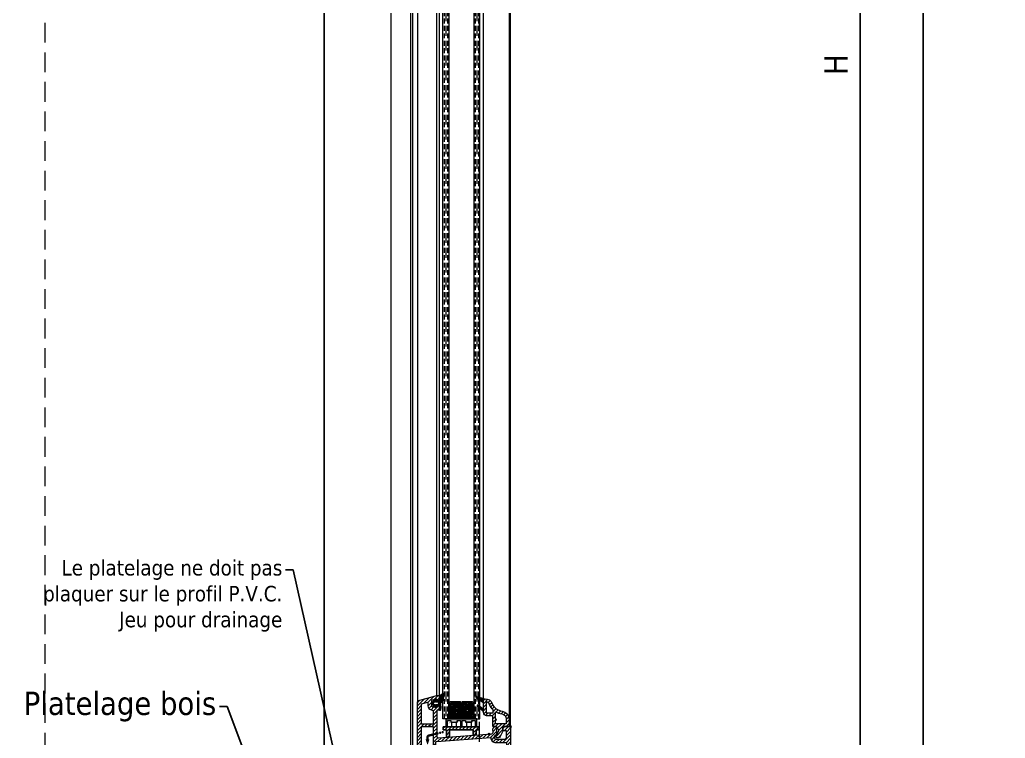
# Model space of a CAD drawing. Header units: millimetres. Extents: x -20000 to 230000, y -17405 to 25402.
# Drawn here: x 104821 to 105456, y -4790 to -4327 of the extents above; entities that cross this region are included whole.
import ezdxf
from ezdxf import colors
from ezdxf.entities.mleader import LeaderData, LeaderLine
from ezdxf.math import Vec2, Vec3

# ---------------------------------------------------------------- set-up
doc = ezdxf.new("R2010")
doc.units = ezdxf.units.MM
doc.header["$PDMODE"] = 35
doc.header["$PDSIZE"] = 0.5
doc.linetypes.add('CACHE', pattern=[9.525, 6.35, -3.175])
doc.layers.get('0').update_dxf_attribs({"lineweight": 13})
doc.layers.get('Defpoints').update_dxf_attribs({"true_color": 0xc2a584})
doc.layers.add('0 - Invisible', color=43, linetype='Continuous', lineweight=0, plot=False)
for name, color, linetype, lineweight in [('1 - Acier', 160, 'Continuous', 13), ('1 - BETON', 251, 'Continuous', 25), ('1 - Cotation', 32, 'Continuous', 13), ('1 - INTERROMPU', 253, 'CACHE', 13), ('1 - Joint', 7, 'Continuous', 13), ('1 - PVC', 7, 'Continuous', 13), ('1 - Silicone', 40, 'Continuous', 13), ('1 - Texte', 7, 'Continuous', 13), ('1 - Vitrage', 252, 'Continuous', 13)]:
    doc.layers.add(name, color=color, linetype=linetype, lineweight=lineweight)
doc.styles.get("Standard").update_dxf_attribs({"font": 'ARIALUNI.TTF'})
doc.styles.add('Texte Poralu', font='tahomabd.ttf')
doc.dimstyles.new('100 - 1000', dxfattribs={"dimtxt": 15, "dimasz": 15, "dimexe": 5, "dimexo": 2.5, "dimgap": 8, "dimtad": 1, "dimdec": 1, "dimtxsty": 'Texte Poralu', "dimcen": 10, "dimazin": 0, "dimtfac": 1, "dimtdec": 1, "dimtmove": 0, "dimatfit": 3, "dimfxl": 1, "dimarcsym": 0})
doc.dimstyles.new('30 - 1000', dxfattribs={"dimtxt": 10, "dimasz": 10, "dimexe": 5, "dimexo": 2.5, "dimgap": 5, "dimtad": 1, "dimdec": 1, "dimtxsty": 'Texte Poralu', "dimcen": 5, "dimazin": 0, "dimtfac": 1, "dimtdec": 1, "dimtmove": 0, "dimatfit": 3, "dimfxl": 1, "dimarcsym": 0})
pattern_1 = [(45, (-2912.3842, -784.6884), (-0.561266, 0.561266), []), (135, (-2912.3842, -784.6884), (-0.561266, -0.561266), [])]

# ---------------------------------------------------------------- blocks, each defined once
blk = doc.blocks.new('*D904')
at = {"layer": '1 - Cotation', "color": 0, "lineweight": -2, "transparency": 16777216}
for p, q in [((105020, -3805.67), (105367.5, -3805.67)), ((105362.5, -3820.67), (105362.5, -4891.27)), ((105415, -4906.27), (105357.5, -4906.27))]:
    blk.add_line(p, q, dxfattribs=at)
at = {"layer": '1 - Cotation', "color": 0, "transparency": 16777216}
for points in [[(105360, -3820.67), (105365, -3820.67), (105362.5, -3805.67)], [(105360, -4891.27), (105365, -4891.27), (105362.5, -4906.27)]]:
    blk.add_solid(points, dxfattribs=at)
at = {"layer": 'Defpoints', "color": 0, "transparency": 16777216}
for p in [(105017.5, -3805.67), (105362.5, -4906.27), (105417.5, -4906.27)]:
    blk.add_point(p, dxfattribs=at)
at = {"layer": '1 - Cotation', "color": 0, "transparency": 16777216, "insert": (105347, -4355.97), "char_height": 15, "attachment_point": 5, "rotation": 90, "style": 'Texte Poralu'}
blk.add_mtext('H', dxfattribs=at)
blk = doc.blocks.new('*D905')
at = {"layer": '1 - Cotation', "color": 0, "lineweight": -2, "transparency": 16777216}
for p, q in [((105415, -3505.67), (105398.17, -3505.67)), ((105403.17, -3520.67), (105403.17, -4891.27)), ((105415, -4906.27), (105398.17, -4906.27))]:
    blk.add_line(p, q, dxfattribs=at)
at = {"layer": '1 - Cotation', "color": 0, "transparency": 16777216}
for points in [[(105400.67, -3520.67), (105405.67, -3520.67), (105403.17, -3505.67)], [(105400.67, -4891.27), (105405.67, -4891.27), (105403.17, -4906.27)]]:
    blk.add_solid(points, dxfattribs=at)
at = {"layer": 'Defpoints', "color": 0, "transparency": 16777216}
for p in [(105417.5, -3505.67), (105403.17, -4906.27), (105417.5, -4906.27)]:
    blk.add_point(p, dxfattribs=at)
at = {"layer": '1 - Cotation', "color": 0, "transparency": 16777216, "insert": (105387.4, -4205.97), "char_height": 15, "attachment_point": 5, "rotation": 90, "style": 'Texte Poralu'}
blk.add_mtext('HSP', dxfattribs=at)
blk = doc.blocks.new('*U291')
at = {"layer": '1 - Acier'}
h = blk.add_hatch(dxfattribs=at)
h.set_pattern_fill('ANSI31', color=256, scale=0.5, style=0)
h.set_pattern_definition([(45, (-53.198, 0), (-1.12253, 1.12253), [])])
h.paths.add_polyline_path([(-1.19, 10.35, -0.414214), (-0.71, 9.87), (-0.71, 9.39), (0, 9.39), (0, 10.11, 0.414214), (-0.95, 11.06), (-6.75, 11.06, 0.414214), (-7.7, 10.11), (-7.7, 2.51, 0.414214), (-6.75, 1.56), (6.75, 1.56, 0.414214), (7.7, 2.51), (7.7, 10.11, 0.414214), (6.75, 11.06), (0.95, 11.06, 0.414214), (0, 10.11), (0, 9.39), (0.71, 9.39), (0.71, 9.87, -0.414214), (1.19, 10.35), (6.51, 10.35, -0.414214), (6.99, 9.87), (6.99, 2.75, -0.414214), (6.51, 2.27), (-6.51, 2.27, -0.414214), (-6.99, 2.75), (-6.99, 9.87, -0.414214), (-6.51, 10.35)])
at = {"layer": '1 - Silicone'}
h = blk.add_hatch(dxfattribs=at)
h.set_pattern_fill('ANSI31', color=256, scale=3, style=0)
h.set_pattern_definition([(135, (89.45962, 19.9178), (0.265165, 0.265165), [])])
h.paths.add_polyline_path([(-8, 2.51), (-7.7, 2.51), (-7.7, 10.11), (-8, 10.11)])
h = blk.add_hatch(dxfattribs=at)
h.set_pattern_fill('ANSI31', color=256, scale=3, style=0)
h.set_pattern_definition([(45, (-89.45962, 19.9178), (-0.265165, 0.265165), [])])
h.paths.add_polyline_path([(8, 10.11), (7.7, 10.11), (7.7, 2.51), (8, 2.51)])
h = blk.add_hatch(dxfattribs=at)
h.set_pattern_fill('ANSI37', color=256, scale=0.25, style=0)
h.set_pattern_definition([(45, (-53.198, 0), (-0.561266, 0.561266), []), (135, (-53.198, 0), (-0.561266, -0.561266), [])])
edge = h.paths.add_edge_path()
edge.add_arc((-6.75, 2.51), 0.95, 180, 270, ccw=False)
edge.add_line((-7.7, 2.51), (-8, 2.51))
edge.add_line((-8, 2.51), (-8, 0))
edge.add_spline(control_points=[(-8, 0), (-7.75, 0.3), (-7.07, 1.12), (-5.05, 0.73), (-1.23, 0.13), (0.48, 0.41), (1.65, 0.75), (4.92, 0.57), (6.11, -0.43), (7.45, 0.54), (7.9, 0.1), (8, 0)], knot_values=[0, 0, 0, 0, 1.112924, 3.032488, 5.381325, 7.006548, 8.100712, 8.980186, 10.784819, 12.190253, 12.587238, 12.587238, 12.587238, 12.587238], degree=3, periodic=0)
edge.add_line((8, 0), (8, 2.51))
edge.add_line((8, 2.51), (7.7, 2.51))
edge.add_arc((6.75, 2.51), 0.95, -90, 0, ccw=False)
edge.add_line((6.75, 1.56), (-6.75, 1.56))
at = {"layer": '0 - Invisible'}
for p, q in [((-8, 2.51), (-8, 0)), ((8, 2.51), (8, 0))]:
    blk.add_line(p, q, dxfattribs=at)
at = {"layer": '1 - Acier'}
blk.add_lwpolyline([(0, 9.39), (0, 10.11, 0.414214), (-0.95, 11.06), (-6.75, 11.06, 0.414214), (-7.7, 10.11), (-7.7, 2.51, 0.414214), (-6.75, 1.56), (6.75, 1.56, 0.414214), (7.7, 2.51), (7.7, 10.11, 0.414214), (6.75, 11.06), (0.95, 11.06, 0.414214), (0, 10.11)], format="xyb", dxfattribs=at)
blk.add_lwpolyline([(0.71, 9.39), (0.71, 9.87, -0.414214), (1.19, 10.35), (6.51, 10.35, -0.414214), (6.99, 9.87), (6.99, 2.75, -0.414214), (6.51, 2.27), (-6.51, 2.27, -0.414214), (-6.99, 2.75), (-6.99, 9.87, -0.414214), (-6.51, 10.35), (-1.19, 10.35, -0.414214), (-0.71, 9.87), (-0.71, 9.39)], format="xyb", close=True, dxfattribs=at)
at = {"layer": '1 - PVC'}
for centre, radius in [((-6.44, 7.27), 0.486), ((-6.44, 8.24), 0.358), ((-6.55, 6.32), 0.257), ((-6.14, 9.44), 0.563), ((-5.98, 6.58), 0.256), ((-5.83, 7.94), 0.179), ((-5.53, 7.57), 0.277), ((-5.42, 6.96), 0.307), ((-5.22, 8.34), 0.486), ((-5.22, 9.24), 0.282), ((-5.24, 9.8), 0.205), ((-5.11, 6.37), 0.232), ((-4.83, 7.5), 0.384), ((-4.73, 10.08), 0.13), ((-4.7, 9.6), 0.154), ((-4.39, 8.96), 0.435), ((-4.47, 6.53), 0.23), ((-4.33, 9.97), 0.219), ((-4.32, 9.56), 0.16), ((-4.17, 8.23), 0.279), ((-4.22, 7.73), 0.13), ((-3.89, 7.12), 0.435), ((-3.97, 6.23), 0.189), ((-3.85, 9.55), 0.293), ((-3.7, 10.13), 0.171), ((-3.54, 7.99), 0.282), ((-3.32, 8.96), 0.479), ((-2.95, 6.56), 0.602), ((-2.99, 9.84), 0.435), ((-2.8, 7.68), 0.397), ((-2.86, 8.38), 0.223), ((-2.4, 9.14), 0.384), ((-2.4, 8.5), 0.128), ((-2.12, 9.83), 0.286), ((-2.12, 8.11), 0.256), ((-2.14, 7.35), 0.23), ((-2.23, 6.89), 0.132), ((-1.6, 6.68), 0.435), ((-1.63, 8.52), 0.307), ((-1.66, 9.27), 0.23), ((-1.37, 7.68), 0.435), ((-1.42, 10.03), 0.232), ((-1.32, 9.57), 0.149), ((-1.09, 9.06), 0.286), ((-0.96, 8.47), 0.236), ((-1.02, 6.94), 0.179), ((-0.89, 6.12), 0.276), ((-0.96, 9.65), 0.164), ((-0.68, 7.4), 0.267), ((-0.71, 6.6), 0.195), ((-0.71, 7.96), 0.186), ((-0.48, 8.7), 0.186), ((-0.22, 6.94), 0.362), ((-0.38, 6.3), 0.181), ((-0.3, 8.19), 0.22), ((-0.35, 9.09), 0.156), ((0.01, 7.65), 0.337), ((0.14, 8.96), 0.267), ((0.24, 8.32), 0.276), ((0.21, 6.43), 0.257), ((0.49, 7.09), 0.206), ((0.6, 7.94), 0.219), ((0.72, 6.5), 0.179), ((0.83, 8.93), 0.241), ((1.13, 7.42), 0.486), ((1.13, 8.4), 0.358), ((1.44, 9.6), 0.563), ((1.26, 6.14), 0.261), ((1.6, 6.73), 0.256), ((1.75, 8.09), 0.179), ((2.21, 6.25), 0.447), ((2, 7.65), 0.189), ((2.16, 7.12), 0.307), ((2.36, 8.5), 0.486), ((2.36, 9.39), 0.282), ((2.34, 9.96), 0.205), ((2.75, 7.65), 0.384), ((2.65, 6.81), 0.164), ((3.06, 6.22), 0.338), ((3.13, 9.76), 0.302), ((3.33, 8.89), 0.472), ((3.26, 7.02), 0.401), ((3.19, 8.08), 0.209), ((3.59, 7.84), 0.21), ((3.6, 6.37), 0.171), ((4.09, 9.72), 0.597), ((3.95, 8.32), 0.335), ((3.9, 6.94), 0.153), ((4.16, 7.47), 0.361), ((4.4, 6.44), 0.474), ((4.47, 8.73), 0.282), ((4.82, 8.05), 0.334), ((4.9, 7.21), 0.276), ((4.87, 9.75), 0.154), ((5.18, 9.29), 0.384), ((5.11, 6.68), 0.23), ((5.18, 8.65), 0.128), ((5.46, 8.27), 0.256), ((5.44, 7.5), 0.23), ((5.64, 9.96), 0.283), ((5.56, 6.32), 0.154), ((5.98, 6.84), 0.435), ((5.95, 8.68), 0.307), ((6.21, 7.83), 0.435), ((6.03, 9.37), 0.243), ((6.36, 9.83), 0.229), ((6.51, 6.07), 0.344), ((6.56, 8.8), 0.219), ((6.64, 7.04), 0.195), ((6.61, 9.29), 0.138), ((6.72, 8.34), 0.102), ((6.74, 7.37), 0.105), ((-6.44, 3.31), 0.486), ((-6.44, 4.28), 0.358), ((-6.14, 5.48), 0.563), ((-5.98, 2.61), 0.256), ((-5.83, 3.97), 0.179), ((-5.42, 3), 0.307), ((-5.22, 4.38), 0.486), ((-5.22, 5.27), 0.282), ((-5.24, 5.84), 0.205), ((-5.1, 2.47), 0.125), ((-4.83, 3.54), 0.384), ((-4.7, 5.63), 0.154), ((-4.7, 6.02), 0.138), ((-4.37, 4.98), 0.435), ((-4.47, 2.56), 0.23), ((-4.16, 3.99), 0.381), ((-3.88, 3.12), 0.422), ((-3.87, 5.65), 0.37), ((-3.8, 4.55), 0.202), ((-3.58, 2.47), 0.165), ((-3.08, 3.92), 0.63), ((-3.24, 4.96), 0.342), ((-3.24, 2.86), 0.171), ((-2.98, 5.56), 0.277), ((-2.7, 2.67), 0.343), ((-2.78, 3.14), 0.112), ((-2.4, 5.17), 0.384), ((-2.4, 4.53), 0.128), ((-2.06, 5.89), 0.366), ((-2.21, 2.94), 0.203), ((-2.12, 4.15), 0.256), ((-2.14, 3.38), 0.23), ((-1.6, 2.72), 0.435), ((-1.63, 4.56), 0.307), ((-1.53, 5.25), 0.309), ((-1.37, 3.71), 0.435), ((-1.4, 5.97), 0.162), ((-1.04, 5.61), 0.22), ((-0.94, 4.81), 0.309), ((-0.71, 2.61), 0.2), ((-0.38, 3.31), 0.486), ((-0.38, 4.28), 0.358), ((-0.07, 5.48), 0.563), ((0.09, 2.61), 0.256), ((0.24, 3.97), 0.179), ((0.65, 3), 0.307), ((0.85, 4.38), 0.486), ((0.85, 5.27), 0.282), ((0.83, 5.84), 0.205), ((1.24, 3.54), 0.384), ((1.36, 5.63), 0.154), ((1.67, 5.17), 0.384), ((1.6, 2.56), 0.23), ((1.67, 4.53), 0.128), ((1.95, 4.15), 0.256), ((1.93, 3.38), 0.23), ((2.47, 2.72), 0.435), ((2.44, 4.56), 0.307), ((2.31, 5.3), 0.138), ((2.7, 3.71), 0.435), ((2.62, 5.07), 0.17), ((2.78, 5.56), 0.299), ((3, 4.76), 0.216), ((3.36, 3.03), 0.463), ((3.4, 4.29), 0.355), ((3.88, 5.32), 0.739), ((3.48, 3.68), 0.167), ((3.96, 2.51), 0.217), ((4.03, 4.31), 0.192), ((4.5, 3.63), 0.567), ((4.06, 3), 0.0725), ((4.62, 2.61), 0.33), ((4.61, 4.52), 0.239), ((5.11, 5.25), 0.387), ((5.11, 6.02), 0.292), ((5.08, 4.38), 0.236), ((5.03, 3.08), 0.186), ((5.16, 2.51), 0.186), ((5.31, 3.38), 0.181), ((5.62, 4.02), 0.343), ((5.51, 2.9), 0.232), ((5.62, 4.69), 0.243), ((5.54, 2.46), 0.106), ((5.87, 5.79), 0.309), ((5.77, 3.28), 0.186), ((5.98, 2.61), 0.229), ((6.03, 5.25), 0.179), ((6.23, 4.61), 0.324), ((6, 3), 0.0923), ((6.13, 3.97), 0.106), ((6.38, 3.43), 0.307), ((6.33, 2.85), 0.149), ((6.59, 5.22), 0.286), ((6.61, 4.05), 0.263), ((6.59, 2.54), 0.149), ((6.72, 2.9), 0.156), ((6.72, 4.74), 0.114)]:
    blk.add_circle(centre, radius, dxfattribs=at)
at = {"layer": '1 - Silicone'}
for points in [[(-8, 10.11), (-7.7, 10.11), (-7.7, 2.51), (-8, 2.51)], [(8, 10.11), (7.7, 10.11), (7.7, 2.51), (8, 2.51)]]:
    blk.add_lwpolyline(points, close=True, dxfattribs=at)
blk.add_open_spline([(-8, 0), (-7.75, 0.3), (-7.07, 1.12), (-5.05, 0.73), (-1.23, 0.13), (0.48, 0.41), (1.65, 0.75), (4.92, 0.57), (6.11, -0.43), (7.45, 0.54), (7.9, 0.1), (8, 0)], degree=3, knots=[0, 0, 0, 0, 1.112924, 3.032488, 5.381325, 7.006548, 8.100712, 8.980186, 10.784819, 12.190253, 12.587238, 12.587238, 12.587238, 12.587238], dxfattribs=at)
blk = doc.blocks.new('*U421')
at = {"layer": '1 - PVC', "linetype": 'ByBlock', "lineweight": -2}
h = blk.add_hatch(color=0, dxfattribs=at)
h.dxf.hatch_style = 1
h.paths.add_polyline_path([(-2.75, 4), (-0.5, 4), (-0.5, 0), (0.5, 0), (0.5, 4), (2.75, 4), (2.75, 3), (6.75, 3), (6.75, 4), (9, 4), (9, 0), (10, 0), (10, 5), (-10, 5), (-10, 0), (-9, 0), (-9, 4), (-6.75, 4), (-6.75, 3), (-2.75, 3)])
at = {"layer": '1 - PVC', "color": 0, "linetype": 'ByBlock', "lineweight": -2}
for p, q in [((10, 5), (-10, 5)), ((-10, 5), (-10, 0)), ((10, 5), (-10, 5)), ((-10, 5), (10, 5)), ((-10, 5), (-10, 0)), ((-10, 0), (-9, 0)), ((-10, 0), (10, 0)), ((-9, 0), (-9, 4)), ((-9, 4), (-6.75, 4)), ((-9, 0), (-9, 4)), ((-9, 4), (-6.75, 4)), ((-6.75, 4), (-6.75, 3)), ((-6.75, 4), (-6.75, 3)), ((-6.75, 3), (-2.75, 3)), ((-6.75, 3), (-2.75, 3)), ((-6.25, 3), (-6.25, 0)), ((-3.25, 3), (-3.25, 0)), ((-2.75, 4), (-0.5, 4)), ((-2.75, 3), (-2.75, 4)), ((-2.75, 4), (-0.5, 4)), ((-2.75, 4), (-2.75, 3)), ((-0.5, 4), (-0.5, 0)), ((-0.5, 4), (-0.5, 0)), ((-0.5, 0), (0.5, 0)), ((0.5, 0), (0.5, 4)), ((0.5, 4), (2.75, 4)), ((0.5, 0), (0.5, 4)), ((0.5, 4), (2.75, 4)), ((2.75, 4), (2.75, 3)), ((2.75, 4), (2.75, 3)), ((2.75, 3), (6.75, 3)), ((6.75, 3), (2.75, 3)), ((3.25, 3), (3.25, 0)), ((6.25, 3), (6.25, 0)), ((6.75, 3), (6.75, 4)), ((6.75, 4), (9, 4)), ((6.75, 4), (9, 4)), ((6.75, 4), (6.75, 3)), ((9, 4), (9, 0)), ((9, 4), (9, 0)), ((9, 0), (10, 0)), ((10, 0), (10, 5)), ((10, 0), (10, 5))]:
    blk.add_line(p, q, dxfattribs=at)
at = {"color": 0, "linetype": 'ByBlock', "lineweight": -2}
blk.add_text('5', height=0.8, dxfattribs=at).set_placement((-8.12, 2.19))
blk = doc.blocks.new('Rehau - Support calle de vitrage')
at = {"layer": '1 - PVC'}
h = blk.add_hatch(dxfattribs=at)
h.set_pattern_fill('ANSI31', color=256, scale=0.5, angle=180, style=0)
h.set_pattern_definition([(225, (-99742.6855, -319414.7135), (1.122532015, -1.122532015), [])])
h.paths.add_polyline_path([(7.57, 4.05), (7.57, 0.6), (9.57, 0.75), (9.57, 4.05), (11.59, 4.05), (11.59, 6.05), (-11.59, 6.05), (-11.59, 4.05), (-9.57, 4.05), (-9.57, -0.75), (-7.57, -0.6), (-7.57, 4.05)])
for p, q in [((-11.59, 4.05), (-11.59, 6.05)), ((-11.59, 6.05), (11.59, 6.05)), ((-9.57, 4.05), (-11.59, 4.05)), ((-9.57, -0.75), (-9.57, 4.05)), ((7.57, 4.05), (-7.57, 4.05)), ((-7.57, 4.05), (-7.57, -0.6)), ((7.57, 0.6), (7.57, 4.05)), ((9.57, 0.75), (7.57, 0.6)), ((11.59, 4.05), (9.57, 4.05)), ((9.57, 4.05), (9.57, 0.75)), ((11.59, 6.05), (11.59, 4.05)), ((-7.57, -0.6), (-9.57, -0.75))]:
    blk.add_line(p, q, dxfattribs=at)
blk.add_lwpolyline([(-11.59, 6.05), (-11.59, 4.05), (-9.57, 4.05), (-9.57, -0.75), (-7.57, -0.6), (-7.57, 4.05), (7.57, 4.05), (7.57, 0.6), (9.57, 0.75), (9.57, 4.05), (11.59, 4.05), (11.59, 6.05)], close=True, dxfattribs=at)
blk = doc.blocks.new('Rehau - Doucine 16.5x18')
at = {"layer": '1 - Joint', "linetype": 'ByBlock'}
h = blk.add_hatch(dxfattribs=at)
h.set_pattern_fill('ANSI37', color=256, scale=0.25, style=0)
h.set_pattern_definition(pattern_1)
h.paths.add_polyline_path([(-8.5, 15.5), (-8.5, 18), (-12.97, 19.48, 0.080019), (-13.1, 19.5, 0.414214), (-13.5, 19.1, 0.24877), (-13.32, 18.77)])
h = blk.add_hatch(dxfattribs=at)
h.set_pattern_fill('ANSI37', color=256, scale=0.25, style=0)
h.set_pattern_definition(pattern_1)
h.paths.add_polyline_path([(-8.5, 9.5), (-8.5, 11), (-12.01, 13.86, 0.631799), (-12.5, 13.62, 0.198912), (-12.41, 13.41)])
at = {"layer": '1 - PVC', "linetype": 'ByBlock'}
h = blk.add_hatch(dxfattribs=at)
h.set_pattern_fill('ANSI31', color=256, scale=0.5, style=0)
h.set_pattern_definition([(45, (-2912.3842, -784.6884), (-1.122532, 1.122532), [])])
h.paths.add_polyline_path([(-3, 7, -0.414214), (-2.5, 6.5), (-2.5, 0), (0, 0), (0, -1.5), (0.66, -1.5, -0.520567), (1.31, -2.44), (0.2, -5.5, 0.381131), (-0.6, -6.4, 0.414214), (0.3, -7.3), (0.94, -7.3, 0.285279), (2.29, -6.46), (4, -3), (4, 0.35), (8, 0), (8, 5, 0.379901), (3.59, 9.96, -0.272736), (-2.87, 14.89, 0.304849), (-7.5, 18), (-8.5, 18), (-8.5, 15.5), (-8.5, 11), (-8.5, 9.5), (-8.5, 9, 0.414214), (-6.5, 7)])
h.paths.add_polyline_path([(-6.7, 8.8), (-6.7, 16.1, -0.237024), (-4.54, 14.21, 0.106788), (-2.2, 10.79), (-2.2, 8.8)], flags=16)
h.paths.add_polyline_path([(-0.7, 9.63, 0.111788), (3.38, 8.18, -0.379901), (6.2, 5), (6.2, 1.8), (-0.7, 1.8), (-0.7, 4, 1), (-0.7, 5)], flags=16)
at = {"layer": '1 - Joint', "linetype": 'ByBlock'}
for points in [[(-8.5, 18), (-12.97, 19.48, 0.080019), (-13.1, 19.5, 0.414214), (-13.5, 19.1, 0.24877), (-13.32, 18.77), (-8.5, 15.5)], [(-8.5, 11), (-12.01, 13.86, 0.172454), (-12.2, 13.92, 0.414214), (-12.5, 13.62, 0.198912), (-12.41, 13.41), (-8.5, 9.5)]]:
    blk.add_lwpolyline(points, format="xyb", dxfattribs=at)
at = {"layer": '1 - PVC', "linetype": 'ByBlock'}
for points in [[(0.3, -7.3, -0.414214), (-0.6, -6.4, -0.381131), (0.2, -5.5), (1.31, -2.44, 0.520567), (0.66, -1.5), (0, -1.5), (0, 0), (-2.5, 0), (-2.5, 6.5, 0.414214), (-3, 7), (-6.5, 7, -0.414214), (-8.5, 9), (-8.5, 9.5), (-8.5, 11), (-8.5, 15.5), (-8.5, 18), (-7.5, 18, -0.304849), (-2.87, 14.89, 0.272736), (3.59, 9.96, -0.379901), (8, 5), (8, 0), (4, 0.35), (4, -3), (2.29, -6.46, -0.285279), (0.94, -7.3)], [(-2.2, 10.79, -0.106788), (-4.54, 14.21, 0.237024), (-6.7, 16.1), (-6.7, 8.8), (-2.2, 8.8)], [(3.38, 8.18, -0.379901), (6.2, 5), (6.2, 1.8), (-0.7, 1.8), (-0.7, 4, 1), (-0.7, 5), (-0.7, 9.63, 0.111788)]]:
    blk.add_lwpolyline(points, format="xyb", close=True, dxfattribs=at)
blk = doc.blocks.new('*U293')
at = {"layer": '1 - Joint', "linetype": 'ByBlock'}
h = blk.add_hatch(dxfattribs=at)
h.set_pattern_fill('ANSI37', color=256, scale=0.25, style=0)
h.paths.add_polyline_path([(0.93, 0.96, -0.041156), (0.93, 1.03), (0.93, 1.36, 0.277105), (1.3, 2.36), (0.98, 4.27, 0.414214), (0.75, 4.43), (0.36, 4.36, 0.406954), (0.11, 4.02), (0.4, 2.34, -0.388879), (0.04, 1.77), (-1.23, 1.43, -0.414214), (-1.53, 1.73), (-1.53, 2.01), (-1.71, 2.01), (-1.54, 2.38, 0.109518), (-1.53, 2.46, 0.414214), (-1.73, 2.66, 0.140872), (-1.83, 2.63), (-3.58, 1.54, 0.258271), (-4.42, 0.01, 0.258271), (-3.58, -1.51), (-1.83, -2.61, 0.140872), (-1.73, -2.64, 0.414214), (-1.53, -2.44, 0.109518), (-1.54, -2.35), (-1.71, -1.99), (-1.53, -1.99), (-1.53, -1.79, -0.414214), (-1.23, -1.49), (0.04, -1.83, -0.388879), (0.4, -2.4), (0.1, -4.07, 0.043661), (0.1, -4.1, 0.36397), (0.27, -4.3), (0.76, -4.39, 0.037727), (0.79, -4.39, 0.370694), (0.99, -4.22), (1.31, -2.39, 0.271381), (0.93, -1.34), (0.93, -0.99, 1), (0.93, -0.59)])
h.paths.add_polyline_path([(-0.37, 0.71), (-0.37, -0.69, -0.414214), (-0.57, -0.89), (-1.9, -0.89, 0.267949), (-2.16, -1.04, -0.267949), (-2.42, -1.19, -0.271324), (-2.68, -1.04, 0.243431), (-2.91, -0.88, -0.210605), (-3.54, -0.52, 0.11634), (-3.65, -0.43, -0.281921), (-3.92, 0.01, -0.281921), (-3.65, 0.46, 0.11634), (-3.54, 0.55, -0.210605), (-2.91, 0.91, 0.243431), (-2.68, 1.06, -0.271324), (-2.42, 1.21, -0.267949), (-2.16, 1.06, 0.267949), (-1.9, 0.91), (-0.57, 0.91, -0.414214)], flags=16)
blk.add_hatch(color=256, dxfattribs=at).paths.add_polyline_path([(2.84, 3.14), (2.84, 3.78, 0.57735), (2.84, 4.13), (2.84, 4.79, 0.57735), (2.84, 5.13), (2.84, 5.85, 0.419335), (2.27, 6.28), (0.94, 4.97), (0.31, 5, 0.477659), (0, 4.65), (0.11, 4.02, -0.406954), (0.36, 4.36), (0.75, 4.43, -0.418679), (0.98, 4.27), (1.3, 2.36, -0.125286), (1.66, 4.3, -1.387029), (2.11, 4.3), (1.59, 3.57, -0.153631), (1.05, 1.3, 0.167659), (0.93, 1.03), (0.93, 0.96, 0.744987), (1.78, 0.78), (2.91, 2.37, 0.250622)])
at = {"layer": '0 - Invisible', "linetype": 'ByBlock'}
blk.add_point((0, 0), dxfattribs=at)
at = {"layer": '1 - Joint', "linetype": 'ByBlock'}
for points in [[(2.11, 4.3), (1.59, 3.57, -0.153631), (1.05, 1.3, 1.13268), (1.78, 0.78), (2.91, 2.37, 0.250622), (2.84, 3.14), (2.84, 3.78, 0.57735), (2.84, 4.13), (2.84, 4.79, 0.57735), (2.84, 5.13), (2.84, 5.85, 0.419335), (2.27, 6.28), (0.94, 4.97), (0.31, 5, 0.477659), (0, 4.65), (0.4, 2.34, -0.388879), (0.04, 1.77), (-1.23, 1.43, -0.414214), (-1.53, 1.73), (-1.53, 2.01), (-1.71, 2.01), (-1.54, 2.38, 0.109518), (-1.53, 2.46, 0.414214), (-1.73, 2.66, 0.140872), (-1.83, 2.63), (-3.58, 1.54, 0.258271), (-4.42, 0.01, 0.258271), (-3.58, -1.51), (-1.83, -2.61, 0.140872), (-1.73, -2.64, 0.414214), (-1.53, -2.44, 0.109518), (-1.54, -2.35), (-1.71, -1.99), (-1.53, -1.99), (-1.53, -1.79, -0.414214), (-1.23, -1.49), (0.04, -1.83, -0.388879), (0.4, -2.4), (0.1, -4.07, 0.043661), (0.1, -4.1, 0.36397), (0.27, -4.3), (0.76, -4.39, 0.037727), (0.79, -4.39, 0.370694), (0.99, -4.22), (1.31, -2.39, 0.271381), (0.93, -1.34), (0.93, -0.99, 1), (0.93, -0.59), (0.93, 1.36, 0.277105), (1.3, 2.36, -0.125286), (1.66, 4.3, -1.387029)], [(-3.65, 0.46, 0.11634), (-3.54, 0.55, -0.210605), (-2.91, 0.91, 0.243431), (-2.68, 1.06, -0.271324), (-2.42, 1.21, -0.267949), (-2.16, 1.06, 0.267949), (-1.9, 0.91), (-0.57, 0.91, -0.414214), (-0.37, 0.71), (-0.37, -0.69, -0.414214), (-0.57, -0.89), (-1.9, -0.89, 0.267949), (-2.16, -1.04, -0.267949), (-2.42, -1.19, -0.271324), (-2.68, -1.04, 0.243431), (-2.91, -0.88, -0.210605), (-3.54, -0.52, 0.11634), (-3.65, -0.43, -0.281921), (-3.92, 0.01, -0.281921)]]:
    blk.add_lwpolyline(points, format="xyb", close=True, dxfattribs=at)
blk.add_lwpolyline([(1.3, 2.36), (0.98, 4.27, 0.414214), (0.75, 4.43), (0.36, 4.36, 0.406954), (0.11, 4.02)], format="xyb", dxfattribs=at)
blk = doc.blocks.new('*U759')
at = {"layer": '0 - Invisible'}
blk.add_point((-5, -4.71), dxfattribs=at)
at = {"layer": '1 - PVC'}
for p, q in [((9, -1), (9, 847.62)), ((8, 841.62), (8, 5)), ((-51, 831.5), (-51, 15.12)), ((-38.5, 20), (-38.5, 826.62)), ((-37, 826.62), (-37, 20)), ((-8.5, 18), (-8.5, 828.62))]:
    blk.add_line(p, q, dxfattribs=at)
at = {"layer": '1 - Vitrage', "linetype": 'CACHE', "ltscale": 0.5}
for p, q in [((-33.75, 841.68), (-33.75, 4.94)), ((-31.75, 841.68), (-31.75, 4.94)), ((-13.75, 841.68), (-13.75, 4.94)), ((-11.75, 841.68), (-11.75, 4.94))]:
    blk.add_line(p, q, dxfattribs=at)
at = {"layer": '1 - Vitrage', "linetype": 'CACHE'}
for p, q in [((-32.75, 841.68), (-32.75, 4.94)), ((-12.75, 841.68), (-12.75, 4.94))]:
    blk.add_line(p, q, dxfattribs=at)
at = {"layer": '1 - Vitrage'}
for points in [[(-34.75, 841.68), (-30.75, 841.68), (-30.75, 4.94), (-34.75, 4.94)], [(-10.75, 841.68), (-14.75, 841.68), (-14.75, 4.94), (-10.75, 4.94)]]:
    blk.add_lwpolyline(points, close=True, dxfattribs=at)
for name, p in [('*U293', (-37, 14.98)), ('Rehau - Doucine 16.5x18', (0, 0)), ('*U291', (-22.75, 4.94)), ('*U421', (-22.75, -0.06)), ('Rehau - Support calle de vitrage', (-22.75, -6.11))]:
    blk.add_blockref(name, p)
blk = doc.blocks.new('Rehau - Gamme Performance - Z75')
at = {"layer": '1 - PVC'}
h = blk.add_hatch(dxfattribs=at)
h.set_pattern_fill('ANSI31', color=256, scale=0.5, angle=90, style=0)
h.set_pattern_definition([(225, (0, 0), (-1.122532, 1.122532), [])])
edge = h.paths.add_edge_path()
edge.add_line((-88.25, 45.99), (-85.49, 45.99))
edge.add_line((-85.49, 45.99), (-85.49, 47.5))
edge.add_line((-85.49, 47.5), (-74.99, 47.5))
edge.add_line((-74.99, 47.5), (-68.72, 47.5))
edge.add_arc((-68.72, 46.5), 1, -4.28083, 89.87563, ccw=False)
edge.add_line((-67.72, 46.42), (-70.42, 12.18))
edge.add_arc((-68.1, 9.13), 3.83, 127.20436, 145.46007)
edge.add_line((-71.26, 11.3), (-73.49, 11.5))
edge.add_line((-73.49, 11.5), (-74.99, 10.63))
edge.add_line((-74.99, 10.63), (-74.99, 9))
edge.add_line((-74.99, 9), (-69.49, 9))
edge.add_line((-69.49, 9), (-69.49, 9.5))
edge.add_arc((-68.49, 9.5), 1, 90, 180, ccw=False)
edge.add_line((-68.49, 10.5), (-67.99, 10.5))
edge.add_arc((-67.99, 9.5), 1, 0, 90, ccw=False)
edge.add_line((-66.99, 9.5), (-66.99, 3.7))
edge.add_arc((-67.99, 3.7), 1, -90, 0, ccw=False)
edge.add_line((-67.99, 2.7), (-72.29, 2.7))
edge.add_line((-72.29, 2.7), (-72.29, 5))
edge.add_line((-72.29, 5), (-74.99, 5))
edge.add_line((-74.99, 5), (-74.99, 1))
edge.add_arc((-73.99, 1), 1, 180, 270)
edge.add_line((-73.99, 0), (-1.99, 0))
edge.add_arc((-2.01, 2.01), 2.01, 270.49027, 359.79693)
edge.add_line((0, 2), (0, 14))
edge.add_line((0, 14), (-3, 14))
edge.add_arc((-2.99, 13.79), 0.205, 92.15937, 164.42088)
edge.add_line((-3.19, 13.85), (-3.48, 12.75))
edge.add_arc((-3.29, 12.7), 0.196, 163.8255, 270.64417)
edge.add_line((-3.29, 12.5), (-2.54, 12.5))
edge.add_arc((-2.54, 12.2), 0.3, -0.00002, 89.99998, ccw=False)
edge.add_line((-2.24, 12.2), (-2.24, 9.5))
edge.add_arc((-2.74, 9.5), 0.5, -15.15408, 0, ccw=False)
edge.add_arc((-2.75, 9.51), 0.511, 270.91771, 343.92821, ccw=False)
edge.add_line((-2.74, 9), (-4.99, 9))
edge.add_line((-4.99, 9), (-6.51, 9))
edge.add_arc((-6.51, 9.49), 0.493, 194.49159, 270.25594, ccw=False)
edge.add_line((-6.99, 9.37), (-7.73, 12.12))
edge.add_arc((-7.44, 12.2), 0.3, 89.77942, 195.52189, ccw=False)
edge.add_line((-7.44, 12.5), (-6.69, 12.5))
edge.add_arc((-6.7, 12.7), 0.201, 271.43097, 374.0994)
edge.add_line((-6.5, 12.75), (-6.8, 13.85))
edge.add_arc((-6.99, 13.8), 0.2, 14.74358, 89.99996)
edge.add_line((-6.99, 14), (-19.99, 14))
edge.add_line((-19.99, 14), (-19.99, 21.9))
edge.add_line((-19.99, 21.9), (-22.19, 21.9))
edge.add_line((-22.19, 21.9), (-22.19, 23.24))
edge.add_line((-22.19, 23.24), (-23.99, 23.9))
edge.add_line((-23.99, 23.9), (-23.99, 21.75))
edge.add_line((-23.99, 21.75), (-30.29, 21.75))
edge.add_arc((-30.29, 23.25), 1.5, 180, 270, ccw=False)
edge.add_line((-31.79, 23.25), (-31.79, 29.5))
edge.add_line((-31.79, 29.5), (-32.29, 30))
edge.add_line((-32.29, 30), (-31.79, 30.5))
edge.add_line((-31.79, 30.5), (-31.79, 36.75))
edge.add_arc((-30.29, 36.75), 1.5, 90, 180, ccw=False)
edge.add_line((-30.29, 38.25), (-23.99, 38.25))
edge.add_line((-23.99, 38.25), (-23.99, 36.1))
edge.add_line((-23.99, 36.1), (-22.19, 36.75))
edge.add_line((-22.19, 36.75), (-22.19, 38.1))
edge.add_line((-22.19, 38.1), (-19.99, 38.1))
edge.add_line((-19.99, 38.1), (-19.99, 50.5))
edge.add_line((-19.99, 50.5), (-24.49, 50.5))
edge.add_line((-24.49, 50.5), (-24.49, 56.3))
edge.add_arc((-23.49, 56.3), 1, 90, 180, ccw=False)
edge.add_line((-23.49, 57.3), (-20.49, 57.3))
edge.add_line((-20.49, 57.3), (-20.49, 59))
edge.add_arc((-21.49, 59), 1, 0, 90)
edge.add_line((-21.49, 60), (-90.11, 60))
edge.add_arc((-90.11, 58), 2, 90.07162, 164.89318)
edge.add_line((-92.04, 58.52), (-94.99, 47.5))
edge.add_line((-94.99, 47.5), (-94.99, 46))
edge.add_line((-94.99, 46), (-91.72, 46))
edge.add_arc((-91.78, 46.19), 0.2, 288.19293, 359.99802)
edge.add_line((-91.58, 46.19), (-91.58, 47.29))
edge.add_arc((-91.78, 47.29), 0.2, 0.00011, 90.00011)
edge.add_line((-91.78, 47.49), (-92.08, 47.49))
edge.add_line((-92.08, 47.49), (-92.44, 47.5))
edge.add_arc((-92.44, 47.8), 0.301, 164.79866, 269.90016, ccw=False)
edge.add_line((-92.73, 47.88), (-91.99, 50.63))
edge.add_arc((-91.5, 50.5), 0.504, 90.66011, 164.5912, ccw=False)
edge.add_line((-91.51, 51), (-89.99, 51))
edge.add_line((-89.99, 51), (-88.47, 51))
edge.add_arc((-88.47, 50.51), 0.493, 14.49159, 90.25594, ccw=False)
edge.add_line((-87.99, 50.63), (-87.25, 47.88))
edge.add_arc((-87.54, 47.8), 0.301, -90.00017, 15.42254, ccw=False)
edge.add_line((-87.54, 47.5), (-87.88, 47.49))
edge.add_line((-87.88, 47.49), (-88.18, 47.49))
edge.add_arc((-88.18, 47.29), 0.2, 90.00214, 179.99786)
edge.add_line((-88.38, 47.29), (-88.38, 46.18))
edge.add_arc((-88.18, 46.17), 0.196, 178.53289, 250.52148)
edge = h.paths.add_edge_path(flags=16)
edge.add_line((-11.99, 2.7), (-2.69, 2.7))
edge.add_line((-2.69, 2.7), (-2.69, 6.7))
edge.add_line((-2.69, 6.7), (-6.51, 6.7))
edge.add_arc((-6.5, 9.52), 2.82, 195.36339, 269.88871, ccw=False)
edge.add_line((-9.22, 8.77), (-10, 11.7))
edge.add_line((-10, 11.7), (-11.99, 11.7))
edge.add_line((-11.99, 11.7), (-11.99, 2.7))
h.paths.add_polyline_path([(-20.69, 2.7), (-13.59, 2.7), (-13.59, 11.7), (-20.69, 11.7)], flags=16)
edge = h.paths.add_edge_path(flags=16)
edge.add_line((-32.99, 2.7), (-22.29, 2.7))
edge.add_line((-22.29, 2.7), (-22.29, 19.45))
edge.add_line((-22.29, 19.45), (-30.3, 19.45))
edge.add_arc((-30.29, 23.23), 3.78, 224.52524, 269.94567, ccw=False)
edge.add_line((-32.99, 20.58), (-32.99, 2.7))
edge = h.paths.add_edge_path(flags=16)
edge.add_line((-64.69, 2.7), (-34.59, 2.7))
edge.add_line((-34.59, 2.7), (-34.59, 20.58))
edge.add_line((-34.59, 20.58), (-34.59, 22.09))
edge.add_arc((-33, 22.09), 1.59, 133.30254, 179.93795, ccw=False)
edge.add_line((-34.09, 23.25), (-34.09, 27.05))
edge.add_line((-34.09, 27.05), (-35.79, 27.05))
edge.add_arc((-35.79, 28.05), 1, 180, 270, ccw=False)
edge.add_line((-36.79, 28.05), (-36.79, 29.15))
edge.add_line((-36.79, 29.15), (-34.09, 29.15))
edge.add_line((-34.09, 29.15), (-34.09, 30.95))
edge.add_line((-34.09, 30.95), (-36.79, 30.95))
edge.add_line((-36.79, 30.95), (-36.79, 32.05))
edge.add_arc((-35.79, 32.05), 1, 90, 180, ccw=False)
edge.add_line((-35.79, 33.05), (-34.09, 33.05))
edge.add_line((-34.09, 33.05), (-34.09, 36.75))
edge.add_arc((-30.29, 36.75), 3.8, 90, 180.00001, ccw=False)
edge.add_line((-30.29, 40.55), (-22.29, 40.55))
edge.add_line((-22.29, 40.55), (-22.29, 48.2))
edge.add_line((-22.29, 48.2), (-64.81, 48.2))
edge.add_arc((-64.81, 47.7), 0.499, 89.66736, 175.56075)
edge.add_line((-65.31, 47.74), (-68.06, 12.8))
edge.add_arc((-67.99, 9.5), 3.3, 0.02165, 91.2242, ccw=False)
edge.add_line((-64.69, 9.5), (-64.69, 2.7))
h.paths.add_polyline_path([(-26.79, 49.8), (-26.79, 57.3), (-74.99, 57.3), (-74.99, 49.8)], flags=16)
edge = h.paths.add_edge_path(flags=16)
edge.add_line((-85.77, 51.22), (-85.39, 49.8))
edge.add_line((-85.39, 49.8), (-76.59, 49.8))
edge.add_line((-76.59, 49.8), (-76.59, 57.3))
edge.add_line((-76.59, 57.3), (-89.57, 57.3))
edge.add_line((-89.57, 57.3), (-90.64, 53.3))
edge.add_line((-90.64, 53.3), (-88.47, 53.3))
edge.add_arc((-88.47, 50.5), 2.8, 14.93146, 90, ccw=False)
edge.add_arc((-85.77, 51.22), 0.00282, -165.02865, 14.93146, ccw=False)
at = {"layer": '0 - Invisible'}
for p in [(-89.98, 45.99), (-22.19, 29.99), (-70.28, 14), (-8, 17), (-4.99, 14), (0, 0), (-74.99, 0)]:
    blk.add_point(p, dxfattribs=at)
at = {"layer": '1 - PVC'}
for points in [[(-88.25, 45.99), (-85.49, 45.99), (-85.49, 47.5), (-74.99, 47.5), (-68.72, 47.5, -0.435624), (-67.72, 46.42), (-70.42, 12.18, 0.079824), (-71.26, 11.3), (-73.49, 11.5), (-74.99, 10.63), (-74.99, 9), (-69.49, 9), (-69.49, 9.5, -0.414214), (-68.49, 10.5), (-67.99, 10.5, -0.414214), (-66.99, 9.5), (-66.99, 3.7, -0.414214), (-67.99, 2.7), (-72.29, 2.7), (-72.29, 5), (-74.99, 5), (-74.99, 1, 0.414214), (-73.99, 0), (-1.99, 0, 0.410674), (0, 2), (0, 14), (-3, 14, 0.326182), (-3.19, 13.85), (-3.48, 12.75, 0.50305), (-3.29, 12.5), (-2.54, 12.5, -0.414214), (-2.24, 12.2), (-2.24, 9.5, -0.066219), (-2.26, 9.37, -0.329801), (-2.74, 9), (-4.99, 9), (-6.51, 9, -0.343178), (-6.99, 9.37), (-7.73, 12.12, -0.497179), (-7.44, 12.5), (-6.69, 12.5, 0.480561), (-6.5, 12.75), (-6.8, 13.85, 0.340702), (-6.99, 14), (-19.99, 14), (-19.99, 21.9), (-22.19, 21.9), (-22.19, 23.24), (-23.99, 23.9), (-23.99, 21.75), (-30.29, 21.75, -0.414214), (-31.79, 23.25), (-31.79, 29.5), (-32.29, 30), (-31.79, 30.5), (-31.79, 36.75, -0.414214), (-30.29, 38.25), (-23.99, 38.25), (-23.99, 36.1), (-22.19, 36.75), (-22.19, 38.1), (-19.99, 38.1), (-19.99, 50.5), (-24.49, 50.5), (-24.49, 56.3, -0.414214), (-23.49, 57.3), (-20.49, 57.3), (-20.49, 59, 0.414214), (-21.49, 60), (-90.11, 60, 0.338586), (-92.04, 58.52), (-94.99, 47.5), (-94.99, 46), (-91.72, 46, 0.32398), (-91.58, 46.19), (-91.58, 47.29, 0.414214), (-91.78, 47.49), (-92.08, 47.49), (-92.44, 47.5, -0.493696), (-92.73, 47.88), (-91.99, 50.63, -0.334261), (-91.51, 51), (-89.99, 51), (-88.47, 51, -0.343178), (-87.99, 50.63), (-87.25, 47.88, -0.49544), (-87.54, 47.5), (-87.88, 47.49), (-88.18, 47.49, 0.414192), (-88.38, 47.29), (-88.38, 46.18, 0.324865)], [(-85.77, 51.22), (-85.39, 49.8), (-76.59, 49.8), (-76.59, 57.3), (-89.57, 57.3), (-90.64, 53.3), (-88.47, 53.3, -0.339788), (-85.76, 51.22, -0.999652)], [(-64.69, 2.7), (-34.59, 2.7), (-34.59, 20.58), (-34.59, 22.09, -0.206341), (-34.09, 23.25), (-34.09, 27.05), (-35.79, 27.05, -0.414214), (-36.79, 28.05), (-36.79, 29.15), (-34.09, 29.15), (-34.09, 30.95), (-36.79, 30.95), (-36.79, 32.05, -0.414214), (-35.79, 33.05), (-34.09, 33.05), (-34.09, 36.75, -0.414214), (-30.29, 40.55), (-22.29, 40.55), (-22.29, 48.2), (-64.81, 48.2, 0.393373), (-65.31, 47.74), (-68.06, 12.8, -0.420374), (-64.69, 9.5)], [(-32.99, 2.7), (-22.29, 2.7), (-22.29, 19.45), (-30.3, 19.45, -0.20082), (-32.99, 20.58)], [(-11.99, 2.7), (-2.69, 2.7), (-2.69, 6.7), (-6.51, 6.7, -0.337146), (-9.22, 8.77), (-10, 11.7), (-11.99, 11.7)]]:
    blk.add_lwpolyline(points, format="xyb", close=True, dxfattribs=at)
for points in [[(-26.79, 49.8), (-26.79, 57.3), (-74.99, 57.3), (-74.99, 49.8)], [(-20.69, 2.7), (-13.59, 2.7), (-13.59, 11.7), (-20.69, 11.7)]]:
    blk.add_lwpolyline(points, close=True, dxfattribs=at)
blk = doc.blocks.new('Symbole Drainage')
at = {"const_width": 1.5}
blk.add_lwpolyline([(0, 3.54), (0, 5.06, -0.345013), (0.76, 6.03), (3.14, 6.62)], format="xyb", dxfattribs=at)
at = {"const_width": 0.75}
for points in [[(2.93, 6.66, 1), (3.68, 6.66, 1)], [(4.54, 7.06, 1), (5.29, 7.06, 1)], [(6.14, 7.45, 1), (6.89, 7.45, 1)], [(7.75, 7.85, 1), (8.5, 7.85, 1)], [(9.36, 8.25, 1), (10.11, 8.25, 1)]]:
    blk.add_lwpolyline(points, format="xyb", close=True, dxfattribs=at)
blk.add_lwpolyline([(0, 0, 0, 2.5, 0), (0, 3.54, 2.5, 2.5, 0)], format="xyseb")
blk = doc.blocks.new('*U758')
at = {"layer": '1 - PVC'}
for p, q in [((-60, 15.12), (-60, 965.48)), ((-47.5, 960.6), (-47.5, 20)), ((-46, 20), (-46, 960.6))]:
    blk.add_line(p, q, dxfattribs=at)
at = {"xscale": -1, "rotation": 90}
blk.add_blockref('Rehau - Gamme Performance - Z75', (17, -8), dxfattribs=at)
blk.add_blockref('Symbole Drainage', (-36.5, 55.18))
blk = doc.blocks.new('*D921')
at = {"layer": 'Defpoints', "color": 0, "lineweight": -2, "transparency": 16777216}
blk.add_line((104840, -3795.67), (104875.99, -3795.67), dxfattribs=at)
at = {"layer": 'Defpoints', "color": 0, "transparency": 16777216}
for p in [(104837.5, -3795.67), (104837.5, -3795.67), (100000, -6005.67)]:
    blk.add_point(p, dxfattribs=at)
at = {"layer": 'Defpoints', "color": 0, "transparency": 16777216, "insert": (104859.25, -3785.46), "char_height": 10, "attachment_point": 5, "style": 'Texte Poralu'}
blk.add_mtext('2210', dxfattribs=at)
blk = doc.blocks.new('*D922')
at = {"layer": 'Defpoints', "color": 0, "lineweight": -2, "transparency": 16777216}
blk.add_line((105020, -3615.67), (105055.99, -3615.67), dxfattribs=at)
at = {"layer": 'Defpoints', "color": 0, "transparency": 16777216}
for p in [(105017.5, -3615.67), (105017.5, -3615.67), (100000, -6005.67)]:
    blk.add_point(p, dxfattribs=at)
at = {"layer": 'Defpoints', "color": 0, "transparency": 16777216, "insert": (105039.25, -3605.46), "char_height": 10, "attachment_point": 5, "style": 'Texte Poralu'}
blk.add_mtext('2390', dxfattribs=at)
blk = doc.blocks.new('*D923')
at = {"layer": 'Defpoints', "color": 0, "lineweight": -2, "transparency": 16777216}
blk.add_line((105420, -3505.67), (105455.99, -3505.67), dxfattribs=at)
at = {"layer": 'Defpoints', "color": 0, "transparency": 16777216}
for p in [(105417.5, -3505.67), (105417.5, -3505.67), (100000, -6005.67)]:
    blk.add_point(p, dxfattribs=at)
at = {"layer": 'Defpoints', "color": 0, "transparency": 16777216, "insert": (105439.25, -3495.46), "char_height": 10, "attachment_point": 5, "style": 'Texte Poralu'}
blk.add_mtext('2500', dxfattribs=at)

msp = doc.modelspace()

# ---------------------------------------------------------------- linework, layer by layer
at = {"layer": '1 - BETON', "ltscale": 2}
msp.add_lwpolyline([(105017.5, -3795.67), (105017.5, -4906.27), (105017.5, -4906.27)], dxfattribs=at)
at = {"layer": '1 - INTERROMPU', "ltscale": 2}
for p, q in [((105117.5, -4906.27), (105117.5, -3615.67)), ((104837.5, -3795.67), (104837.5, -4976.27))]:
    msp.add_line(p, q, dxfattribs=at)

# ---------------------------------------------------------------- block references
for name, p in [('*U758', (105120.5, -4849.27)), ('*U759', (105128.5, -4782.28))]:
    msp.add_blockref(name, p)

# ---------------------------------------------------------------- dimensions: what is measured, and where the dimension line sits
at = {"layer": '1 - Cotation'}
for base, p1, text, picture, middle in [((105403.17, -4906.27), (105417.5, -3505.67), 'HSP', '*D905', (105387.4, -4205.97)), ((105362.5, -4906.27), (105017.5, -3805.67), 'H', '*D904', (105347, -4355.97))]:
    dim = msp.add_linear_dim(base=base, p1=p1, p2=(105417.5, -4906.27), angle=90, text=text, dimstyle='100 - 1000', dxfattribs=at)
    dim.commit()
    dim.dimension.update_dxf_attribs({"geometry": picture, "text_midpoint": middle})
at = {"layer": 'Defpoints'}
for feature_location, picture, middle in [((105417.5, -3505.67), '*D923', (105439.25, -3495.46)), ((105017.5, -3615.67), '*D922', (105039.25, -3605.46)), ((104837.5, -3795.67), '*D921', (104859.25, -3785.46))]:
    dim = msp.add_ordinate_dim(feature_location=feature_location, offset=(0, 0), dtype=0, origin=(100000, -6005.67), dimstyle='30 - 1000', dxfattribs=at)
    dim.commit()
    dim.dimension.update_dxf_attribs({"geometry": picture, "text_midpoint": middle})

# ---------------------------------------------------------------- leaders
at = {"layer": '1 - Texte'}
ml = msp.add_multileader_mtext('Standard', dxfattribs=at)
ml.set_content('Le platelage ne doit pas\\Pplaquer sur le profil P.V.C.\\PJeu pour drainage', color=256, style='Texte Poralu')
ml.set_leader_properties()
ml.build(insert=Vec2(0, 0))
ml.multileader.update_dxf_attribs({"dogleg_length": 5})
ctx = ml.context
ctx.base_point, ctx.char_height, ctx.plane_origin = Vec3(104810.38, -4681.39), 10, Vec3(105033, -4870.27)
ctx.text_align_type = 2
notes = []
notes.append((ctx, [(0, (1, 1, 0), (104997.5, -4681.39), (-1, 0), 5, [(1, [(105057.99, -4839.9), (105040.8, -4874.45)], 0, [])])]))
ctx.mtext.insert, ctx.mtext.alignment, ctx.mtext.flow_direction = Vec3(104990.5, -4674.97), 3, 5
ml = msp.add_multileader_mtext('Standard', dxfattribs=at)
ml.set_content('Platelage bois', color=256, style='Texte Poralu')
ml.set_leader_properties()
ml.build(insert=Vec2(0, 0))
ml.multileader.update_dxf_attribs({"dogleg_length": 5})
ctx = ml.context
ctx.base_point, ctx.char_height, ctx.plane_origin = Vec3(104802.4, -4769.39), 15, Vec3(104971.42, -4788.12)
ctx.text_align_type = 2
notes.append((ctx, [(0, (1, 1, 0), (104954.94, -4769.39), (-1, 0), 5, [(0, [(104979.31, -4833.29)], 0, [])])]))
ctx.mtext.insert, ctx.mtext.alignment, ctx.mtext.flow_direction = Vec3(104947.94, -4759.76), 3, 5
for ctx, leaders in notes:
    for number, flags, end, landing, length, lines in leaders:
        leader = LeaderData()
        leader.index, (leader.has_last_leader_line, leader.has_dogleg_vector, leader.attachment_direction) = number, flags
        leader.last_leader_point, leader.dogleg_vector, leader.dogleg_length = Vec3(end), Vec3(landing), length
        for number, points, colour, breaks in lines:
            line = LeaderLine()
            line.index, line.vertices, line.color, line.breaks = number, Vec3.list(points), colors.encode_raw_color(colour), breaks
            leader.lines.append(line)
        ctx.leaders.append(leader)

doc.saveas('drawing.dxf')
